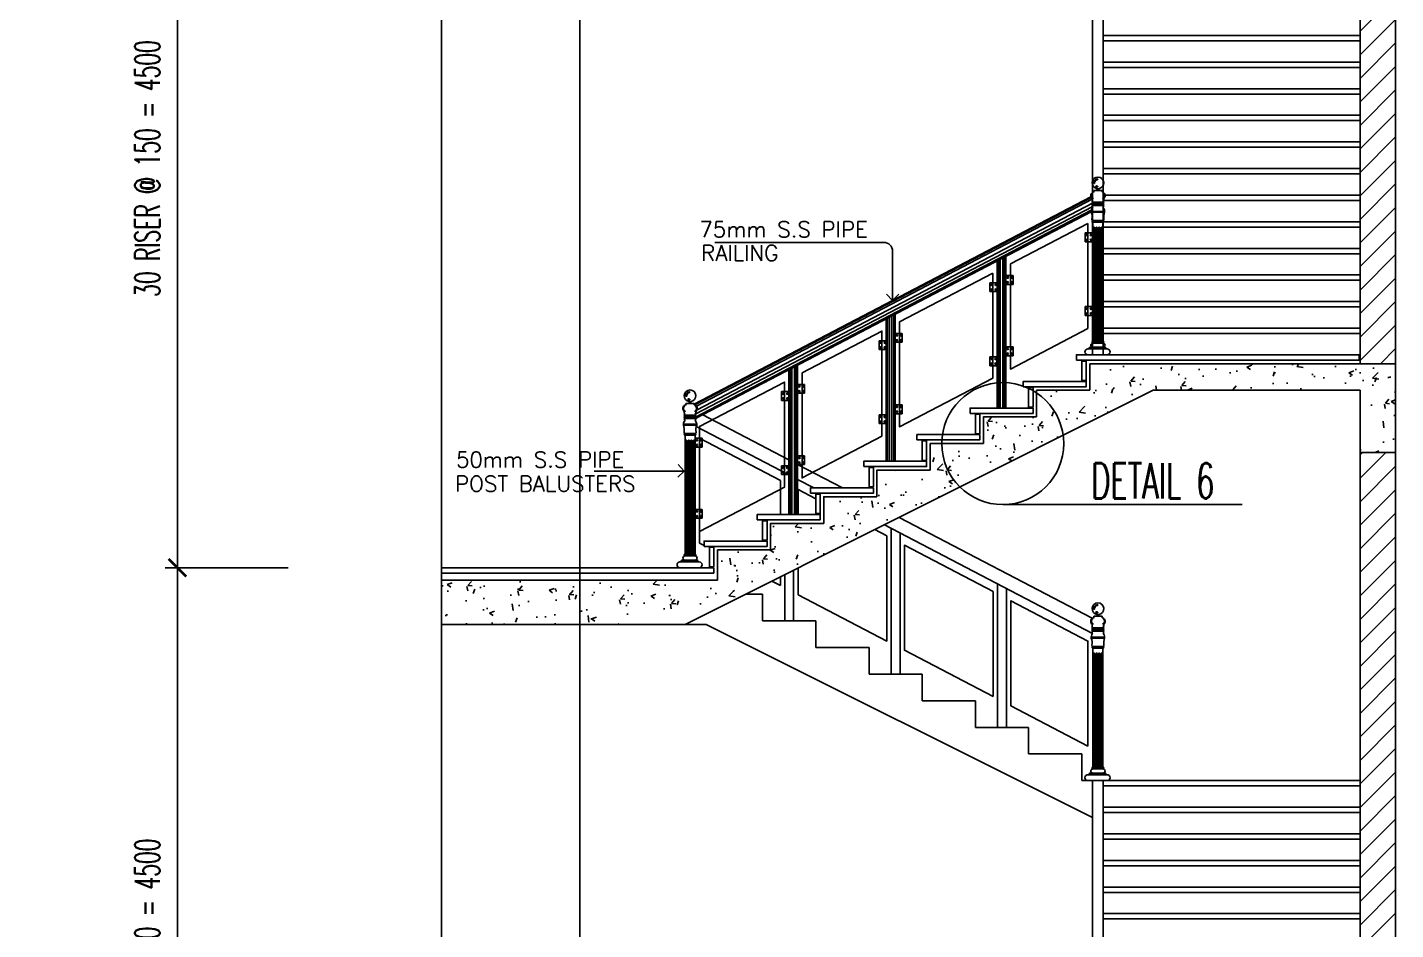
# Model space of a CAD drawing. Extents: x 417968.7 to 418005.4, y 43443.8 to 43480.2.
# Drawn here: x 417990.87 to 417998.58, y 43461.62 to 43466.71 of the extents above; entities that cross this region are included whole.
import ezdxf

# ---------------------------------------------------------------- set-up
doc = ezdxf.new("R2010")
doc.units = 0
doc.header["$MEASUREMENT"] = 0
doc.header["$PDMODE"] = 3
doc.header["$PDSIZE"] = 0.1
doc.layers.get('0').update_dxf_attribs({"linetype": 'CONTINUOUS'})
doc.layers.get('DEFPOINTS').update_dxf_attribs({"linetype": 'CONTINUOUS'})
for name, color, linetype in [('2', 11, 'CONTINUOUS'), ('D', 11, 'CONTINUOUS'), ('DIM', 4, 'CONTINUOUS'), ('DIM-OUT', 4, 'CONTINUOUS'), ('GLASS', 4, 'CONTINUOUS'), ('Handrail', 4, 'CONTINUOUS'), ('Hatch', 11, 'CONTINUOUS'), ('IND-ES-TXT', 4, 'CONTINUOUS'), ('STAIR', 2, 'CONTINUOUS'), ('Step', 3, 'CONTINUOUS'), ('TEXT', 4, 'CONTINUOUS'), ('TXT', 2, 'CONTINUOUS'), ('TXT2', 6, 'CONTINUOUS'), ('WALL', 6, 'CONTINUOUS')]:
    doc.layers.add(name, color=color, linetype=linetype)
doc.styles.add('ROMANS', font='ROMANS.shx', dxfattribs={"width": 0.6})
doc.dimstyles.new('STANDARD in', dxfattribs={"dimtxt": 0.14, "dimasz": 0.1, "dimexe": 0.07, "dimexo": 0.05, "dimgap": 0.1, "dimtad": 1, "dimdec": 0, "dimlfac": 1000, "dimzin": 0, "dimdsep": 46, "dimtxsty": 'ROMANS', "dimblk": 'ARCHTICK', "dimcen": 0.05, "dimdle": 0.05, "dimclrd": 4, "dimclre": 4, "dimclrt": 2, "dimadec": 0, "dimazin": 0, "dimtfac": 1, "dimtdec": 0, "dimtmove": 2, "dimatfit": 3, "dimfxl": 0, "dimtolj": 1, "dimtzin": 0, "dimarcsym": 0})
pattern_1 = [(45, (4.10867, 0), (-0.066291260736, 0.066291260736), [])]

# ---------------------------------------------------------------- blocks, each defined once
blk = doc.blocks.new('A$C2B08356D')
at = {"layer": '2'}
for p, q in [((0.0495, 0.7172), (0.0495, 0.0755)), ((0.0543, 0.7172), (0.0543, 0.0755)), ((0.0637, 0.7172), (0.0637, 0.0755)), ((0.0684, 0.7172), (0.0684, 0.0755)), ((0.0779, 0.7172), (0.0779, 0.0755)), ((0.0826, 0.7172), (0.0826, 0.0755)), ((0.092, 0.7172), (0.092, 0.0755)), ((0.0967, 0.7172), (0.0967, 0.0755))]:
    blk.add_line(p, q, dxfattribs=at)
for centre in [(0.0519, 0.7172), (0.0661, 0.7172), (0.0802, 0.7172), (0.0944, 0.7172)]:
    blk.add_arc(centre, 0.00236, 0, 180, dxfattribs=at)
at = {"layer": 'D'}
for centre, radius, start, end in [((0.0731, 0.9689), 0.033, 278.21321, 261.78679), ((0.0731, 0.9689), 0.0236, 98.17108, 183.38618), ((0.0519, 0.9677), 0.00236, 186.5091, 0.26326), ((0.0731, 0.9689), 0.0189, 98.17108, 183.38618), ((0.0638, 0.9498), 0.00237, 68.56462, 237.92493), ((0.0731, 0.9689), 0.0236, 243.24478, 261.78679), ((0.0731, 0.9689), 0.0189, 243.24478, 261.78679), ((0.0698, 0.9898), 0.00238, 286.45517, 89.887), ((0.0694, 0.9479), 0.00248, 279.63543, 63.93815)]:
    blk.add_arc(centre, radius, start, end, dxfattribs=at)
at = {"layer": 'Handrail'}
for p, q in [((0.0495, 0.9159), (0.0495, 0.9264)), ((0.0495, 0.9264), (0.0967, 0.9264)), ((0.0684, 0.9362), (0.0779, 0.9362)), ((0.0684, 0.9264), (0.0684, 0.9362)), ((0.0779, 0.9264), (0.0779, 0.9362)), ((0.0967, 0.9183), (0.0967, 0.9264)), ((0.0448, 0.8792), (0.0441, 0.8849)), ((0.0731, 0.8603), (0.0448, 0.8603)), ((0.0731, 0.8509), (0.0448, 0.8509)), ((0.0731, 0.8603), (0.1014, 0.8603)), ((0.0731, 0.8509), (0.1014, 0.8509)), ((0.1016, 0.8792), (0.1023, 0.8849)), ((0.0354, 0.8037), (0.0354, 0.8084)), ((0.0354, 0.8084), (0.1109, 0.8084)), ((0.0354, 0.8037), (0.1109, 0.8037)), ((0.0731, 0.8415), (0.0448, 0.8415)), ((0.0731, 0.8415), (0.1014, 0.8415)), ((0.1109, 0.8084), (0.1109, 0.8037)), ((0.0448, 0.7565), (0.1014, 0.7565)), ((0.0448, 0.7471), (0.0448, 0.0755)), ((0.0448, 0.7471), (0.1014, 0.7471)), ((0.1014, 0.7471), (0.1014, 0.0755)), ((0.0165, 0.033), (0.125, 0.033)), ((0.0283, 0.0425), (0.1132, 0.0425)), ((0.0448, 0.0754), (0.1022, 0.0754)), ((0.0448, 0.0661), (0.1014, 0.0661)), ((0.0448, 0.0425), (0.0967, 0.0425)), ((0.1316, 0.0014), (0.1316, 0))]:
    blk.add_line(p, q, dxfattribs=at)
for centre, radius, start, end in [((0.0527, 0.8981), 0.0204, 98.79584, 221.67768), ((0.0527, 0.8981), 0.0157, 122.81596, 237.18404), ((0.0238, 0.8742), 0.0171, 355.26767, 37.22751), ((0.0448, 0.865), 0.00472, 90, 270), ((0.0448, 0.8556), 0.00472, 90, 270), ((0.0448, 0.8462), 0.00472, 90, 270), ((0.0435, 0.8725), 0.0027, 175.26767, 299.2972), ((0.0937, 0.8981), 0.0204, 318.32232, 81.60011), ((0.1014, 0.865), 0.00472, 270, 90), ((0.1014, 0.8556), 0.00472, 270, 90), ((0.1014, 0.8462), 0.00472, 270, 90), ((0.1029, 0.8725), 0.0027, 240.7028, 4.73233), ((0.0937, 0.8981), 0.0157, 302.81596, 57.18404), ((0.1226, 0.8742), 0.0171, 142.77249, 184.73233), ((0.087, 0.8014), 0.0521, 144.09077, 172.30641), ((-0.0329, 0.7768), 0.0734, 350.07625, 21.49547), ((0.0448, 0.8367), 0.00472, 90, 270), ((0.1014, 0.8367), 0.00472, 270, 90), ((0.0592, 0.8014), 0.0521, 7.69359, 35.90923), ((0.1792, 0.7768), 0.0734, 158.50453, 189.92375), ((0.0459, 0.763), 0.00657, 170.07625, 260.82681), ((0.0448, 0.7518), 0.00472, 90, 270), ((0.1004, 0.763), 0.00657, 279.17319, 9.92375), ((0.1014, 0.7518), 0.00472, 270, 90), ((0.0165, 0.0165), 0.0165, 90, 270), ((0.0283, 0.0377), 0.00472, 90, 270), ((0.0448, 0.0543), 0.0118, 90, 270), ((0.0448, 0.0708), 0.00472, 90, 270), ((0.1014, 0.0708), 0.00472, 270, 90), ((0.1014, 0.0543), 0.0118, 270, 90), ((0.1132, 0.0377), 0.00472, 270, 90), ((0.125, 0.0165), 0.0165, 270, 90)]:
    blk.add_arc(centre, radius, start, end, dxfattribs=at)
blk = doc.blocks.new('A$C2180794E')
at = {"layer": 'Handrail'}
blk.add_blockref('A$C2B08356D', (0, 0), dxfattribs=at)
blk = doc.blocks.new('A$C427214A3')
at = {"layer": 'GLASS', "ltscale": 0.2}
for p, q in [((0, 1000), (800, 1000)), ((0, 0), (0, 1000)), ((0, 0), (800, 0)), ((800, 0), (800, 1000))]:
    blk.add_line(p, q, dxfattribs=at)
for centre in [(202, 770), (202, 230), (650, 770), (650, 230)]:
    blk.add_circle(centre, 82.4, dxfattribs=at)
blk = doc.blocks.new('_ARCHTICK')
at = {"color": 0, "linetype": 'ByBlock', "const_width": 0.15}
blk.add_lwpolyline([(-0.5, -0.5), (0.5, 0.5)], dxfattribs=at)
blk = doc.blocks.new('*D18')
at = {"layer": 'DEFPOINTS', "color": 0}
for p in [(417991.7144, 43463.6606), (417992.388, 43463.6606), (417992.3086, 43459.1606)]:
    blk.add_point(p, dxfattribs=at)
at = {"layer": 'DIM-OUT', "color": 4, "lineweight": -2}
for p, q in [((417991.7144, 43459.1106), (417991.7144, 43463.7106)), ((417992.338, 43463.6606), (417991.6444, 43463.6606)), ((417992.2586, 43459.1606), (417991.6444, 43459.1606))]:
    blk.add_line(p, q, dxfattribs=at)
at = {"layer": 'DIM-OUT', "color": 4, "lineweight": -2, "xscale": 0.1, "yscale": 0.1, "zscale": 0.1}
for p, rotation in [((417991.7144, 43463.6606), 90), ((417991.7144, 43459.1606), 270)]:
    blk.add_blockref('_ARCHTICK', p, dxfattribs=dict(at, rotation=rotation))
at = {"layer": 'DIM-OUT', "color": 2, "insert": (417991.5444, 43461.4106), "char_height": 0.14, "attachment_point": 5, "rotation": 90, "style": 'ROMANS'}
blk.add_mtext('\\A1;30 RISER @ 150 = 4500', dxfattribs=at)
blk = doc.blocks.new('*D19')
at = {"layer": 'DEFPOINTS', "color": 0}
for p in [(417991.7144, 43468.1606), (417992.2502, 43468.1606), (417992.388, 43463.6606)]:
    blk.add_point(p, dxfattribs=at)
at = {"layer": 'DIM-OUT', "color": 4, "lineweight": -2}
for p, q in [((417992.2002, 43468.1606), (417991.6444, 43468.1606)), ((417991.7144, 43463.6106), (417991.7144, 43468.2106)), ((417992.338, 43463.6606), (417991.6444, 43463.6606))]:
    blk.add_line(p, q, dxfattribs=at)
at = {"layer": 'DIM-OUT', "color": 4, "lineweight": -2, "xscale": 0.1, "yscale": 0.1, "zscale": 0.1}
for p, rotation in [((417991.7144, 43468.1606), 90), ((417991.7144, 43463.6606), 270)]:
    blk.add_blockref('_ARCHTICK', p, dxfattribs=dict(at, rotation=rotation))
at = {"layer": 'DIM-OUT', "color": 2, "insert": (417991.5444, 43465.9106), "char_height": 0.14, "attachment_point": 5, "rotation": 90, "style": 'ROMANS'}
blk.add_mtext('\\A1;30 RISER @ 150 = 4500', dxfattribs=at)

msp = doc.modelspace()

# ---------------------------------------------------------------- hatches: boundary and pattern name
at = {"layer": 'Hatch'}
h = msp.add_hatch(dxfattribs=at)
h.set_pattern_fill('ANSI31', color=256, scale=0.75, style=0)
h.set_pattern_definition(pattern_1)
h.paths.add_polyline_path([(417998.5847, 43468.8106), (417998.3847, 43468.8106), (417998.3847, 43464.8106), (417998.5847, 43464.8106)])
h = msp.add_hatch(dxfattribs=at)
h.set_pattern_fill('AR-CONC', color=256, scale=0.04, style=0)
h.set_pattern_definition([(50, (4.10867, 0), (0.28690407304, -0.02510085399), [0.03, -0.33]), (355, (4.10867, 0), (-0.05550053345, 0.30087685348), [0.024, -0.264]), (100.4514, (4.13258, -0.0021), (0.23140375269, 0.27577581682), [0.025496076, -0.2804568448]), (46.1842, (4.10867, 0.08), (0.42689641945, -0.06620760573), [0.045, -0.495]), (96.6356, (4.14424, 0.0745), (0.3738650822, 0.38964714836), [0.0382441152, -0.4206852]), (351.1842, (4.10867, 0.08), (0.37386477805, 0.38964744037), [0.036, -0.396]), (21, (4.14867, 0.06), (0.23876282085, -0.16104755627), [0.03, -0.33]), (326, (4.14867, 0.06), (0.09732613277, 0.29006001802), [0.024, -0.264]), (71.4514, (4.16857, 0.04658), (0.33608905143, 0.12901219868), [0.025496076, -0.2804568448]), (37.5, (4.10867, 0), (0.004863942127, 0.133157541533), [0, -0.2608, 0, -0.268, 0, -0.265]), (7.5, (4.10867, 0), (0.105227814977, 0.157764684753), [0, -0.1528, 0, -0.2548, 0, -0.101]), (327.5, (4.01947, 0), (0.21352897447, -0.009021948694), [0, -0.1, 0, -0.312, 0, -0.414]), (317.5, (3.97947, 0), (0.23327446774, 0.04004199293), [0, -0.13, 0, -0.2072, 0, -0.294])])
h.paths.add_polyline_path([(417997.2175, 43464.6606), (417998.3847, 43464.6606), (417998.3847, 43464.3106), (417998.5847, 43464.3106), (417998.5847, 43464.8106), (417996.8597, 43464.8106), (417996.8597, 43464.6606), (417996.5597, 43464.6606), (417996.5597, 43464.5106), (417996.2597, 43464.5106), (417996.2597, 43464.3606), (417995.9597, 43464.3606), (417995.9597, 43464.2106), (417995.6597, 43464.2106), (417995.6597, 43464.0606), (417995.3597, 43464.0606), (417995.3597, 43463.9106), (417995.0597, 43463.9106), (417995.0597, 43463.7606), (417994.7597, 43463.7606), (417994.7597, 43463.5906), (417993.2044, 43463.5906), (417993.2044, 43463.3406), (417994.5775, 43463.3406)])
h = msp.add_hatch(dxfattribs=at)
h.set_pattern_fill('ANSI31', color=256, scale=0.75, style=0)
h.set_pattern_definition(pattern_1)
h.paths.add_polyline_path([(417998.5847, 43464.3106), (417998.3847, 43464.3106), (417998.3847, 43460.3106), (417998.5847, 43460.3106)])

# ---------------------------------------------------------------- linework, layer by layer
at = {"layer": 'DIM', "color": 6}
msp.add_line((417997.7189, 43464.0163), (417996.3691, 43464.0163), dxfattribs=at)
at = {"layer": 'Hatch'}
msp.add_line((417993.9847, 43477.8586), (417993.9847, 43458.052), dxfattribs=at)
at = {"layer": 'IND-ES-TXT'}
for p, q in [((417994.745, 43465.4941), (417995.6981, 43465.4941)), ((417995.7481, 43465.4441), (417995.7481, 43465.1668))]:
    msp.add_line(p, q, dxfattribs=at)
msp.add_arc((417995.6981, 43465.4441), 0.05, 0, 90, dxfattribs=at)
at = {"layer": 'STAIR', "color": 6, "ltscale": 0.2}
for q in [(417994.5383, 43464.2416), (417994.5365, 43464.1709)]:
    msp.add_line((417994.5728, 43464.2054), q, dxfattribs=at)
at = {"layer": 'Step'}
for p, q in [((417993.2044, 43476.0191), (417993.2044, 43459.1606)), ((417996.8747, 43466.9606), (417996.8747, 43464.8606)), ((417996.9347, 43466.9606), (417996.9347, 43464.8606)), ((417996.9347, 43466.6606), (417998.3847, 43466.6606)), ((417996.9347, 43466.6306), (417998.3847, 43466.6306)), ((417996.9347, 43466.5106), (417998.3847, 43466.5106)), ((417996.9347, 43466.4806), (417998.3847, 43466.4806)), ((417996.9347, 43466.3606), (417998.3847, 43466.3606)), ((417996.9347, 43466.3306), (417998.3847, 43466.3306)), ((417996.9347, 43466.2106), (417998.3847, 43466.2106)), ((417996.9347, 43466.1806), (417998.3847, 43466.1806)), ((417996.9347, 43466.0606), (417998.3847, 43466.0606)), ((417996.9347, 43466.0306), (417998.3847, 43466.0306)), ((417996.9347, 43465.9106), (417998.3847, 43465.9106)), ((417996.9347, 43465.8806), (417998.3847, 43465.8806)), ((417996.9347, 43465.7606), (417998.3847, 43465.7606)), ((417996.8664, 43465.7511), (417994.6291, 43464.5821)), ((417996.9347, 43465.7306), (417998.3847, 43465.7306)), ((417996.8681, 43465.6673), (417994.6363, 43464.5013)), ((417996.9347, 43465.6106), (417998.3847, 43465.6106)), ((417996.9347, 43465.5806), (417998.3847, 43465.5806)), ((417996.9347, 43465.4606), (417998.3847, 43465.4606)), ((417996.3372, 43464.5606), (417996.3372, 43465.39)), ((417996.3872, 43464.5606), (417996.3872, 43465.4161)), ((417996.9347, 43465.4306), (417998.3847, 43465.4306)), ((417996.9347, 43465.3106), (417998.3847, 43465.3106)), ((417996.9347, 43465.2806), (417998.3847, 43465.2806)), ((417996.9347, 43465.1606), (417998.3847, 43465.1606)), ((417995.7622, 43464.2606), (417995.7622, 43465.0895)), ((417996.9347, 43465.1306), (417998.3847, 43465.1306)), ((417995.7122, 43464.2606), (417995.7122, 43465.0634)), ((417996.9347, 43465.0106), (417998.3847, 43465.0106)), ((417996.9347, 43464.9806), (417998.3847, 43464.9806)), ((417995.1622, 43463.9606), (417995.1622, 43464.776)), ((417995.2122, 43463.9606), (417995.2122, 43464.8021)), ((417994.6407, 43464.4569), (417995.1622, 43464.1846)), ((417994.6771, 43464.5225), (417995.1622, 43464.2692)), ((417994.6595, 43464.3907), (417995.1147, 43464.153)), ((417995.2122, 43464.2431), (417995.4658, 43464.1106)), ((417995.1147, 43463.9606), (417995.1147, 43464.153)), ((417995.2122, 43464.1585), (417995.3038, 43464.1106)), ((417995.2147, 43464.1008), (417995.3147, 43464.0485)), ((417995.2147, 43463.9606), (417995.2147, 43464.1008)), ((417995.7846, 43463.9442), (417996.8737, 43463.3755)), ((417994.6595, 43463.8646), (417994.6595, 43463.7984)), ((417995.7018, 43463.9028), (417996.876, 43463.2896)), ((417995.7397, 43463.0606), (417995.7397, 43463.883)), ((417995.7897, 43463.0606), (417995.7897, 43463.8569)), ((417994.6595, 43463.7984), (417994.6847, 43463.7853)), ((417993.2044, 43463.6606), (417994.7397, 43463.6606)), ((417993.2044, 43463.6306), (417994.7397, 43463.6306)), ((417994.7397, 43463.6606), (417994.7397, 43463.6306)), ((417995.1147, 43463.5607), (417995.1147, 43463.6093)), ((417995.1397, 43463.3606), (417995.1397, 43463.6218)), ((417995.1897, 43463.3606), (417995.1897, 43463.6468)), ((417995.0672, 43463.5855), (417995.1147, 43463.5607)), ((417996.3397, 43462.7606), (417996.3397, 43463.5697)), ((417996.3897, 43462.7606), (417996.3897, 43463.5436)), ((417995.0147, 43463.5106), (417994.9175, 43463.5106)), ((417995.0147, 43463.3606), (417995.0147, 43463.5106)), ((417994.5775, 43463.3406), (417994.6969, 43463.3406)), ((417996.8747, 43462.2518), (417994.6969, 43463.3406)), ((417995.3147, 43463.3606), (417995.0147, 43463.3606)), ((417995.3147, 43463.2106), (417995.3147, 43463.3606)), ((417995.6147, 43463.2106), (417995.3147, 43463.2106)), ((417995.6147, 43463.0606), (417995.6147, 43463.2106)), ((417995.9147, 43463.0606), (417995.6147, 43463.0606)), ((417995.9147, 43462.9106), (417995.9147, 43463.0606)), ((417996.2147, 43462.9106), (417995.9147, 43462.9106)), ((417996.2147, 43462.7606), (417996.2147, 43462.9106)), ((417996.5147, 43462.7606), (417996.2147, 43462.7606)), ((417996.5147, 43462.6106), (417996.5147, 43462.7606)), ((417996.8147, 43462.6106), (417996.5147, 43462.6106)), ((417996.8147, 43462.4606), (417996.8147, 43462.6106)), ((417998.3847, 43462.4606), (417996.8147, 43462.4606)), ((417996.8747, 43462.4606), (417996.8747, 43460.3606)), ((417996.9347, 43462.4606), (417996.9347, 43460.3606)), ((417998.3847, 43462.4306), (417996.9347, 43462.4306)), ((417996.9347, 43462.3106), (417998.3847, 43462.3106)), ((417996.9347, 43462.2806), (417998.3847, 43462.2806)), ((417996.9347, 43462.1606), (417998.3847, 43462.1606)), ((417996.9347, 43462.1306), (417998.3847, 43462.1306)), ((417996.9347, 43462.0106), (417998.3847, 43462.0106)), ((417996.9347, 43461.9806), (417998.3847, 43461.9806)), ((417996.9347, 43461.8606), (417998.3847, 43461.8606)), ((417996.9347, 43461.8306), (417998.3847, 43461.8306)), ((417996.9347, 43461.7106), (417998.3847, 43461.7106)), ((417996.9347, 43461.6806), (417998.3847, 43461.6806))]:
    msp.add_line(p, q, dxfattribs=at)
at = {"layer": 'Step', "color": 11}
for p, q in [((417996.8689, 43465.7466), (417994.6324, 43464.5781)), ((417996.8731, 43465.695), (417994.6382, 43464.5273)), ((417996.8733, 43465.7377), (417994.6418, 43464.5717)), ((417996.8743, 43465.7163), (417994.6447, 43464.5513)), ((417996.8681, 43465.676), (417994.6363, 43464.51)), ((417996.3394, 43464.5606), (417996.3394, 43465.3911)), ((417996.3444, 43464.5606), (417996.3444, 43465.3937)), ((417996.3544, 43464.5606), (417996.3544, 43465.3989)), ((417996.3686, 43464.5606), (417996.3686, 43465.4064)), ((417996.3792, 43464.5606), (417996.3792, 43465.4119)), ((417996.3845, 43464.5606), (417996.3845, 43465.4147)), ((417995.7194, 43464.2606), (417995.7194, 43465.0672)), ((417995.7294, 43464.2606), (417995.7294, 43465.0724)), ((417995.7436, 43464.2606), (417995.7436, 43465.0798)), ((417995.7542, 43464.2606), (417995.7542, 43465.0853)), ((417995.7595, 43464.2606), (417995.7595, 43465.0881)), ((417995.7144, 43464.2606), (417995.7144, 43465.0646)), ((417995.1644, 43463.9606), (417995.1644, 43464.7772)), ((417995.1694, 43463.9606), (417995.1694, 43464.7798)), ((417995.1794, 43463.9606), (417995.1794, 43464.785)), ((417995.1936, 43463.9606), (417995.1936, 43464.7924)), ((417995.2042, 43463.9606), (417995.2042, 43464.798)), ((417995.2095, 43463.9606), (417995.2095, 43464.8007))]:
    msp.add_line(p, q, dxfattribs=at)
at = {"layer": 'Step'}
for points in [[(417996.8497, 43465.6013), (417996.4122, 43465.3727), (417996.4122, 43464.7804), (417996.8497, 43465.009)], [(417995.6872, 43464.4016), (417995.2372, 43464.1665), (417995.2372, 43464.7588), (417995.6872, 43464.9939)], [(417996.7847, 43464.8306), (417996.7847, 43464.8606), (417998.3787, 43464.8606), (417998.3787, 43464.8306)], [(417996.8147, 43464.8256), (417996.8147, 43464.7156), (417996.8397, 43464.7156), (417996.8397, 43464.8256)], [(417994.6595, 43463.8646), (417995.1372, 43464.1142), (417995.1372, 43464.7065), (417994.6595, 43464.4569)], [(417996.4847, 43464.6806), (417996.4847, 43464.7106), (417996.8397, 43464.7106), (417996.8397, 43464.6806)], [(417996.5147, 43464.6756), (417996.5147, 43464.5656), (417996.5397, 43464.5656), (417996.5397, 43464.6756)], [(417996.1847, 43464.5306), (417996.1847, 43464.5606), (417996.5397, 43464.5606), (417996.5397, 43464.5306)], [(417996.2147, 43464.5256), (417996.2147, 43464.4156), (417996.2397, 43464.4156), (417996.2397, 43464.5256)], [(417995.8847, 43464.3806), (417995.8847, 43464.4106), (417996.2397, 43464.4106), (417996.2397, 43464.3806)], [(417995.9147, 43464.3756), (417995.9147, 43464.2656), (417995.9397, 43464.2656), (417995.9397, 43464.3756)], [(417995.5847, 43464.2306), (417995.5847, 43464.2606), (417995.9397, 43464.2606), (417995.9397, 43464.2306)], [(417995.6147, 43464.2256), (417995.6147, 43464.1156), (417995.6397, 43464.1156), (417995.6397, 43464.2256)], [(417995.2847, 43464.0806), (417995.2847, 43464.1106), (417995.6397, 43464.1106), (417995.6397, 43464.0806)], [(417995.3147, 43464.0756), (417995.3147, 43463.9656), (417995.3397, 43463.9656), (417995.3397, 43464.0756)], [(417994.9847, 43463.9306), (417994.9847, 43463.9606), (417995.3397, 43463.9606), (417995.3397, 43463.9306)], [(417995.0147, 43463.9256), (417995.0147, 43463.8156), (417995.0397, 43463.8156), (417995.0397, 43463.9256)], [(417994.6847, 43463.7806), (417994.6847, 43463.8106), (417995.0397, 43463.8106), (417995.0397, 43463.7806)], [(417994.7147, 43463.7756), (417994.7147, 43463.6656), (417994.7397, 43463.6656), (417994.7397, 43463.7756)], [(417996.3147, 43462.9341), (417995.8147, 43463.1952), (417995.8147, 43463.7875), (417996.3147, 43463.5264)], [(417996.8497, 43462.6547), (417996.4147, 43462.8819), (417996.4147, 43463.4741), (417996.8497, 43463.247)]]:
    msp.add_lwpolyline(points, close=True, dxfattribs=at)
for points in [[(417996.3122, 43465.3205), (417996.3122, 43464.7281), (417995.7872, 43464.4538), (417995.7872, 43465.0462), (417996.3122, 43465.3205)], [(417995.2147, 43463.6593), (417995.2147, 43463.5085), (417995.7147, 43463.2474), (417995.7147, 43463.8397), (417995.6466, 43463.8752)]]:
    msp.add_lwpolyline(points, dxfattribs=at)
at = {"layer": 'TEXT'}
msp.add_line((417994.5728, 43464.2054), (417994.065, 43464.2054), dxfattribs=at)
at = {"layer": 'TXT2'}
msp.add_circle((417996.3691, 43464.3601), 0.3438, dxfattribs=at)
at = {"layer": 'WALL'}
for p, q in [((417998.5847, 43458.3146), (417998.5847, 43476.3106)), ((417998.3847, 43464.8106), (417998.3847, 43469.1606)), ((417995.7481, 43465.1668), (417995.7127, 43465.2021)), ((417995.7481, 43465.1668), (417995.7834, 43465.2021)), ((417996.8597, 43464.6606), (417996.8597, 43464.8106)), ((417996.8597, 43464.8106), (417998.5847, 43464.8106)), ((417994.5775, 43463.3406), (417997.2175, 43464.6606)), ((417997.2175, 43464.6606), (417998.3847, 43464.6606)), ((417998.3847, 43460.3106), (417998.3847, 43464.6606)), ((417998.3847, 43464.3106), (417998.5847, 43464.3106)), ((417994.7597, 43463.7606), (417995.0597, 43463.7606)), ((417994.7597, 43463.5906), (417994.7597, 43463.7606)), ((417993.2044, 43463.5906), (417994.7597, 43463.5906)), ((417993.2044, 43463.3406), (417994.5775, 43463.3406))]:
    msp.add_line(p, q, dxfattribs=at)
for points in [[(417996.5597, 43464.5106), (417996.5597, 43464.6606), (417996.8597, 43464.6606)], [(417996.2597, 43464.3606), (417996.2597, 43464.5106), (417996.5597, 43464.5106)], [(417995.9597, 43464.2106), (417995.9597, 43464.3606), (417996.2597, 43464.3606)], [(417995.6597, 43464.0606), (417995.6597, 43464.2106), (417995.9597, 43464.2106)], [(417995.3597, 43463.9106), (417995.3597, 43464.0606), (417995.6597, 43464.0606)], [(417995.0597, 43463.7606), (417995.0597, 43463.9106), (417995.3597, 43463.9106)]]:
    msp.add_lwpolyline(points, dxfattribs=at)

# ---------------------------------------------------------------- block references
at = {"layer": 'GLASS', "xscale": 5e-05, "yscale": 5e-05, "zscale": 5e-05}
for p in [(417996.8345, 43465.4977), (417996.3868, 43465.2578), (417996.297, 43465.2169), (417996.8345, 43465.0821), (417995.672, 43464.8903), (417995.7618, 43464.9312), (417996.2965, 43464.7991), (417996.3868, 43464.8554), (417995.2118, 43464.6438), (417995.122, 43464.6029), (417995.7618, 43464.5288), (417995.6715, 43464.4725), (417994.6338, 43464.3407), (417995.1215, 43464.1852), (417995.2118, 43464.2414), (417994.6338, 43463.9394)]:
    msp.add_blockref('A$C427214A3', p, dxfattribs=at)
at = {"layer": 'Step'}
for p in [(417996.8327, 43464.8606), (417994.5322, 43463.6606), (417996.8327, 43462.4606)]:
    msp.add_blockref('A$C2180794E', p, dxfattribs=at)

# ---------------------------------------------------------------- texts
at = {"layer": 'TEXT', "style": 'ROMANS'}
for s, height, p in [('75mm S.S PIPE', 0.088234, (417994.6588, 43465.5234)), ('RAILING', 0.08823, (417994.6686, 43465.3905)), ('50mm S.S PIPE', 0.088234, (417993.2856, 43464.2257)), ('POST BALUSTERS', 0.088234, (417993.2805, 43464.0897))]:
    msp.add_text(s, height=height, dxfattribs=at).set_placement(p)
at = {"layer": 'TXT', "color": 6, "style": 'ROMANS', "width": 0.6}
msp.add_text('DETAIL 6', height=0.2, dxfattribs=at).set_placement((417996.8682, 43464.0505))

# ---------------------------------------------------------------- dimensions: what is measured, and where the dimension line sits
at = {"layer": 'DIM-OUT'}
for base, p1, p2, picture, middle in [((417991.7144, 43468.1606), (417992.388, 43463.6606), (417992.2502, 43468.1606), '*D19', (417991.5444, 43465.9106)), ((417991.7144, 43463.6606), (417992.3086, 43459.1606), (417992.388, 43463.6606), '*D18', (417991.5444, 43461.4106))]:
    dim = msp.add_linear_dim(base=base, p1=p1, p2=p2, angle=270, text='30 RISER @ 150 = 4500', dimstyle='STANDARD in', dxfattribs=at)
    dim.commit()
    dim.dimension.update_dxf_attribs({"geometry": picture, "text_midpoint": middle})

doc.saveas('drawing.dxf')
